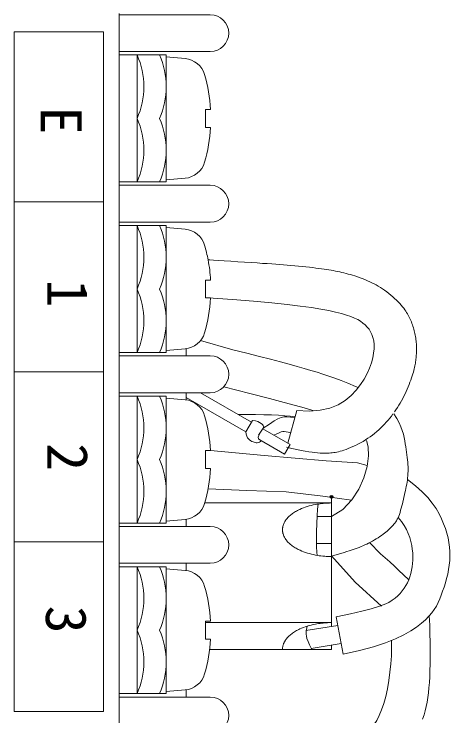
# Model space of a CAD drawing. Units: millimetres, scale not verified. Extents: x -62 to 63, y -56 to 57.
# Drawn here: x 23.43 to 27.33, y 13.45 to 19.73 of the extents above; entities that cross this region are included whole.
import ezdxf
from ezdxf.enums import TextEntityAlignment as Align

# ---------------------------------------------------------------- set-up
doc = ezdxf.new("R2010")
doc.units = ezdxf.units.MM
doc.header["$LTSCALE"] = 0.125
doc.header["$PDMODE"] = 32
doc.header["$PDSIZE"] = 0.025
doc.layers.add('0-1_Defpoints', color=7, linetype='Continuous')
doc.layers.add('0-6_SUNPO', color=7, linetype='Continuous')
doc.layers.add('0-2_GAIKEI', color=1, linetype='Continuous', lineweight=18)
doc.styles.add('ＭＳ ゴシック', font='')
doc.styles.get('ＭＳ ゴシック').set_extended_font_data('MS Gothic')

# ---------------------------------------------------------------- blocks, each defined once
blk = doc.blocks.new('D1')
at = {"layer": '0-1_Defpoints'}
blk.add_point((90.7617, 76.9051), dxfattribs=at)

msp = doc.modelspace()

# ---------------------------------------------------------------- linework, layer by layer
at = {"layer": '0-2_GAIKEI', "color": 7}
for p, q in [((24.372, 19.7269), (24.372, 19.7389)), ((25.187, 19.7269), (24.372, 19.7269)), ((25.187, 19.3969), (24.372, 19.3969)), ((24.372, 19.3669), (24.372, 19.3969)), ((24.792, 19.3669), (24.372, 19.3669)), ((24.792, 19.3489), (24.792, 19.3669)), ((24.792, 19.3489), (24.9615, 19.3341)), ((25.1898, 18.8789), (25.145, 18.8789)), ((25.145, 18.8789), (25.145, 18.7189)), ((25.1898, 18.7189), (25.145, 18.7189)), ((24.792, 18.2309), (24.372, 18.2309)), ((24.372, 18.2009), (24.372, 18.2309)), ((24.792, 18.2489), (24.9615, 18.2638)), ((24.792, 18.2309), (24.792, 18.2489)), ((25.187, 18.2009), (24.372, 18.2009)), ((25.187, 17.8709), (24.372, 17.8709)), ((24.372, 17.8409), (24.372, 17.8709)), ((24.792, 17.8409), (24.372, 17.8409)), ((24.792, 17.8229), (24.792, 17.8409)), ((24.792, 17.8229), (24.9615, 17.8081)), ((27.2754, 15.1727), (27.2911, 15.1294)), ((27.2907, 14.6434), (27.2789, 14.6054))]:
    msp.add_line(p, q, dxfattribs=at)
at = {"layer": '0-2_GAIKEI'}
for p, q in [((24.372, 19.3969), (24.372, 19.7269)), ((24.2308, 19.5726), (23.4308, 19.5726)), ((23.4308, 19.5726), (23.4308, 13.4926)), ((24.2308, 19.5726), (24.2308, 13.4926)), ((24.372, 18.2309), (24.372, 19.3669)), ((24.532, 18.2309), (24.532, 19.3669)), ((24.792, 18.2489), (24.792, 19.3489)), ((24.372, 17.8709), (24.372, 18.2009)), ((24.2308, 18.0526), (23.4308, 18.0526)), ((24.372, 12.1269), (24.372, 17.8409)), ((24.532, 16.7049), (24.532, 17.8409)), ((24.792, 16.7049), (24.792, 17.8229)), ((25.1898, 17.1929), (25.145, 17.1929)), ((25.3852, 17.178), (25.1668, 17.1929)), ((25.3881, 16.7289), (25.0994, 16.811)), ((24.792, 16.7049), (24.372, 16.7049)), ((24.792, 16.7229), (24.9615, 16.7378)), ((24.972, 16.6749), (24.972, 16.739)), ((25.187, 16.6749), (24.372, 16.6749)), ((24.2308, 16.5326), (23.4308, 16.5326)), ((25.187, 16.3449), (24.372, 16.3449)), ((24.972, 16.2812), (24.972, 16.3449)), ((25.1002, 16.3449), (25.556, 16.0818)), ((24.792, 16.3149), (24.372, 16.3149)), ((24.532, 15.1789), (24.532, 16.3149)), ((24.792, 15.1789), (24.792, 16.3149)), ((24.792, 16.2969), (24.9615, 16.2821)), ((24.972, 16.3035), (25.5058, 15.9953)), ((25.9607, 16.1852), (25.882, 15.8935)), ((25.5058, 15.9953), (25.5662, 16.0961)), ((25.6192, 15.9645), (25.6667, 16.0365)), ((25.6298, 15.9237), (25.8507, 15.7961)), ((25.6755, 15.8975), (25.6753, 15.8974)), ((25.1898, 15.6669), (25.145, 15.6669)), ((26.272, 14.2531), (26.272, 15.4141)), ((25.1372, 15.3589), (26.272, 15.3589)), ((26.1703, 15.3517), (26.1878, 15.3537)), ((24.792, 15.1969), (24.9615, 15.2118)), ((24.972, 15.1489), (24.972, 15.213)), ((26.272, 15.2377), (26.1428, 15.2377)), ((24.792, 15.1789), (24.372, 15.1789)), ((25.187, 15.1489), (24.372, 15.1489)), ((25.8363, 15.1476), (25.8381, 15.1548)), ((24.2308, 15.0126), (23.4308, 15.0126)), ((26.272, 14.9977), (26.138, 14.9977)), ((26.7091, 14.9049), (26.6128, 15.0051)), ((26.4841, 14.65), (26.272, 14.8849)), ((25.187, 14.8189), (24.372, 14.8189)), ((24.792, 14.7889), (24.372, 14.7889)), ((24.532, 13.6529), (24.532, 14.7889)), ((24.792, 13.6529), (24.792, 14.7889)), ((24.792, 14.7709), (24.9615, 14.7561)), ((24.972, 14.7549), (24.972, 14.8189)), ((26.7177, 14.4345), (26.4841, 14.65)), ((26.3144, 14.3406), (26.3755, 14.0062)), ((25.145, 14.3009), (25.145, 14.1409)), ((25.1898, 14.3009), (25.145, 14.3009)), ((25.145, 14.2889), (26.272, 14.2889)), ((26.3287, 14.2621), (26.0431, 14.2165)), ((26.1703, 14.2817), (26.1878, 14.2837)), ((25.1898, 14.1409), (25.145, 14.1409)), ((26.3576, 14.1006), (26.0889, 14.0577)), ((26.272, 14.0489), (26.272, 14.087)), ((25.1814, 14.0489), (26.272, 14.0489)), ((24.792, 13.6529), (24.372, 13.6529)), ((24.792, 13.6709), (24.9615, 13.6858)), ((24.972, 13.6229), (24.972, 13.6867)), ((25.187, 13.6229), (24.372, 13.6229)), ((24.2308, 13.4926), (23.4308, 13.4926))]:
    msp.add_line(p, q, dxfattribs=at)
at = {"layer": '0-2_GAIKEI', "color": 7}
for points in [[(25.7367, 17.497), (25.6972, 17.4997), (25.6541, 17.5026), (25.6064, 17.5058), (25.5533, 17.5092), (25.4946, 17.513), (25.4327, 17.5169), (25.3707, 17.5208), (25.3117, 17.5245), (25.2588, 17.5278), (25.2151, 17.5306), (25.1837, 17.5325), (25.1676, 17.5335)], [(26.6716, 17.3091), (26.6525, 17.3193), (26.6333, 17.329), (26.6141, 17.3382), (26.5949, 17.3469), (26.5757, 17.3551), (26.5565, 17.3629), (26.5372, 17.3703), (26.518, 17.3772), (26.4987, 17.3839), (26.4795, 17.3901), (26.4602, 17.3961), (26.441, 17.4017), (26.4218, 17.407), (26.4026, 17.4121), (26.3834, 17.4169), (26.3643, 17.4215), (26.3451, 17.4259), (26.326, 17.43), (26.3069, 17.4339), (26.2878, 17.4376), (26.2685, 17.4412), (26.2486, 17.4446), (26.228, 17.448), (26.2063, 17.4512), (26.1834, 17.4544), (26.1588, 17.4577), (26.1325, 17.4609), (26.1041, 17.4642), (26.0739, 17.4675), (26.0423, 17.4708), (26.0096, 17.4741), (25.9762, 17.4773), (25.9423, 17.4804), (25.9084, 17.4835), (25.8747, 17.4864), (25.8414, 17.4891), (25.8079, 17.4917), (25.7733, 17.4944), (25.7367, 17.497)], [(27.0302, 16.7945), (27.0289, 16.8075), (27.0274, 16.8206), (27.0256, 16.8338), (27.0235, 16.847), (27.0212, 16.8603), (27.0185, 16.8736), (27.0156, 16.8869), (27.0123, 16.9001), (27.0088, 16.9133), (27.0049, 16.9265), (27.0008, 16.9396), (26.9964, 16.9526), (26.9916, 16.9655), (26.9866, 16.9783), (26.9813, 16.9909), (26.9758, 17.0034), (26.97, 17.0157), (26.9639, 17.0279), (26.9576, 17.0398), (26.9508, 17.0517), (26.9436, 17.0637), (26.9357, 17.0757), (26.9271, 17.0881), (26.9175, 17.1008), (26.9068, 17.114), (26.895, 17.1278), (26.882, 17.1423), (26.8677, 17.1573), (26.8524, 17.1727), (26.8363, 17.1882), (26.8193, 17.2037), (26.8018, 17.219), (26.7838, 17.2339), (26.7655, 17.2482), (26.747, 17.2617), (26.7283, 17.2746), (26.7095, 17.2867), (26.6906, 17.2982), (26.6716, 17.3091)], [(26.8355, 16.1741), (26.8488, 16.1933), (26.8617, 16.2127), (26.8742, 16.2323), (26.8862, 16.2522), (26.8977, 16.2723), (26.9089, 16.2926), (26.9195, 16.3131), (26.9298, 16.3338), (26.9396, 16.3547), (26.949, 16.3758), (26.9578, 16.3969), (26.9662, 16.4179), (26.9741, 16.4385), (26.9814, 16.4585), (26.9881, 16.4779), (26.9942, 16.4963), (26.9996, 16.5136), (27.0044, 16.5297), (27.0085, 16.5447), (27.0122, 16.5587), (27.0153, 16.572), (27.018, 16.5847), (27.0203, 16.5969), (27.0224, 16.6089), (27.0242, 16.6207), (27.0259, 16.6326), (27.0274, 16.6446), (27.0287, 16.6567), (27.0298, 16.6688), (27.0308, 16.681), (27.0316, 16.6933), (27.0322, 16.7056), (27.0326, 16.7181), (27.0327, 16.7306), (27.0327, 16.7432), (27.0324, 16.7559), (27.0319, 16.7687), (27.0312, 16.7816), (27.0302, 16.7945)], [(26.9505, 15.5642), (26.9527, 15.5833), (26.9545, 15.6027), (26.9557, 15.6222), (26.9565, 15.642), (26.9567, 15.662), (26.9564, 15.6822), (26.9555, 15.7027), (26.9541, 15.7236), (26.9521, 15.7448), (26.9497, 15.7665), (26.9468, 15.789), (26.9436, 15.8122), (26.9399, 15.8363), (26.936, 15.8614), (26.9318, 15.8877), (26.9273, 15.9153), (26.9219, 15.9443), (26.9148, 15.9748), (26.9052, 16.007), (26.8926, 16.041), (26.8761, 16.0771), (26.8551, 16.1151), (26.8287, 16.1555)], [(26.9509, 15.5679), (27.0223, 15.5127), (27.0824, 15.4595), (27.1324, 15.4079), (27.1736, 15.358), (27.2073, 15.3096), (27.2347, 15.2627), (27.257, 15.217), (27.2754, 15.1727)], [(27.2911, 15.1294), (27.3041, 15.0872), (27.3147, 15.0456), (27.3227, 15.0047), (27.3282, 14.9643), (27.3312, 14.924), (27.3318, 14.8839), (27.3299, 14.8436), (27.3258, 14.8031), (27.3195, 14.7626), (27.3113, 14.7223), (27.3017, 14.6825), (27.2907, 14.6434)], [(27.2789, 14.6054), (27.2663, 14.5687), (27.2533, 14.5335), (27.24, 14.5), (27.2258, 14.4679), (27.2099, 14.4368), (27.1915, 14.4063), (27.1697, 14.376), (27.1471, 14.3495)], [(27.0875, 13.4244), (27.0998, 13.4621), (27.1105, 13.5), (27.1197, 13.5384), (27.1275, 13.5779), (27.134, 13.6187), (27.1394, 13.6614), (27.1438, 13.7064), (27.1474, 13.754), (27.1502, 13.8047), (27.1523, 13.8589), (27.1538, 13.9167), (27.1546, 13.9784), (27.1547, 14.0441), (27.154, 14.1139), (27.1526, 14.1879), (27.1503, 14.2664), (27.1471, 14.3495)]]:
    msp.add_lwpolyline(points, dxfattribs=at)
at = {"layer": '0-2_GAIKEI'}
for points in [[(25.1898, 17.3529), (25.145, 17.3529), (25.145, 17.1929)], [(25.9607, 16.1852), (26.073, 16.1795), (26.1713, 16.1878), (26.2569, 16.208), (26.3307, 16.2382), (26.3941, 16.2764), (26.448, 16.3204), (26.4937, 16.3683), (26.5322, 16.418), (26.5646, 16.4678), (26.5913, 16.517), (26.6128, 16.5652), (26.6292, 16.6119), (26.641, 16.6567), (26.6486, 16.6993), (26.6522, 16.7391), (26.6523, 16.7758), (26.6491, 16.809), (26.6428, 16.839), (26.6338, 16.866), (26.6221, 16.8904), (26.608, 16.9125), (26.5916, 16.9326), (26.5733, 16.951), (26.5531, 16.968), (26.5311, 16.9839), (26.5065, 16.999), (26.4783, 17.0133), (26.4454, 17.027), (26.4069, 17.0404), (26.3617, 17.0535), (26.3089, 17.0665), (26.2474, 17.0796), (26.1759, 17.093), (26.0919, 17.1065), (25.9925, 17.1204), (25.875, 17.1344), (25.7365, 17.1487), (25.5742, 17.1633), (25.3852, 17.178)], [(26.5109, 16.3905), (26.4868, 16.4012), (26.4193, 16.4299), (26.3581, 16.4545), (26.3015, 16.4758), (26.2478, 16.4946), (26.1954, 16.5119), (26.1425, 16.5282), (26.0875, 16.5446), (26.0285, 16.5617), (25.9643, 16.5798), (25.8933, 16.5994), (25.8142, 16.6206), (25.7256, 16.6439), (25.6259, 16.6695), (25.5139, 16.6977), (25.3881, 16.7289)], [(26.1126, 16.1828), (26.0945, 16.1886), (26.0276, 16.2086), (25.9496, 16.2306), (25.8496, 16.2575), (25.7166, 16.2925), (25.5399, 16.3384), (25.3085, 16.3983)], [(25.4377, 16.1501), (25.5166, 16.1503), (25.5929, 16.1498), (25.6655, 16.1485), (25.7337, 16.1464), (25.7966, 16.1436), (25.8533, 16.1398), (25.9028, 16.1352), (25.9445, 16.1296)], [(26.7121, 16.0303), (26.7292, 16.0472), (26.7459, 16.0644), (26.762, 16.082), (26.7777, 16.0999), (26.7928, 16.118), (26.8075, 16.1364), (26.8218, 16.1551)], [(25.5662, 16.0961), (25.5906, 16.0925), (25.6114, 16.0868), (25.6285, 16.0794), (25.6423, 16.071), (25.6528, 16.062), (25.6601, 16.0531), (25.6644, 16.0448), (25.6658, 16.0376)], [(25.9429, 16.1192), (25.9041, 16.1256), (25.8729, 16.129), (25.846, 16.1284), (25.8202, 16.1228), (25.7921, 16.1111), (25.7584, 16.0922), (25.7159, 16.065), (25.6611, 16.0286)], [(25.6574, 16.0233), (25.9007, 15.8827), (25.8507, 15.7961)], [(25.8697, 15.8576), (25.917, 15.846), (25.9602, 15.8363), (25.9996, 15.8282), (26.0354, 15.8217), (26.0679, 15.8166), (26.0973, 15.8126), (26.1238, 15.8096), (26.1476, 15.8073), (26.1691, 15.8057), (26.1884, 15.8046), (26.2059, 15.804), (26.222, 15.804), (26.2369, 15.8043), (26.251, 15.8051), (26.2646, 15.8062), (26.278, 15.8077), (26.2914, 15.8094), (26.3052, 15.8115), (26.3194, 15.8142), (26.3341, 15.8174), (26.3496, 15.8212), (26.3659, 15.8259), (26.3832, 15.8315), (26.4018, 15.838), (26.4215, 15.8455), (26.4423, 15.8541), (26.464, 15.8637), (26.4862, 15.8741), (26.5087, 15.8853), (26.5313, 15.8973), (26.5537, 15.91), (26.5757, 15.9233), (26.5971, 15.9371), (26.6178, 15.9515), (26.6378, 15.9664), (26.6573, 15.9817), (26.6761, 15.9975), (26.6944, 16.0137), (26.7121, 16.0303)], [(25.5058, 15.9953), (25.5087, 15.9744), (25.5138, 15.957), (25.5208, 15.9428), (25.5292, 15.9313), (25.5387, 15.9222), (25.5488, 15.915), (25.5593, 15.9095), (25.5696, 15.9052), (25.5796, 15.9017), (25.5892, 15.8993), (25.5986, 15.898), (25.6078, 15.8981), (25.617, 15.8995), (25.6264, 15.9027), (25.636, 15.9076), (25.6459, 15.9144)], [(25.63, 15.9828), (25.6153, 15.9477), (25.6192, 15.9338), (25.6298, 15.9237)], [(25.9067, 15.9851), (25.8834, 15.9914), (25.8649, 15.9957), (25.8494, 15.9977), (25.8353, 15.9972), (25.8206, 15.9939), (25.8038, 15.9877), (25.783, 15.9783), (25.7564, 15.9654)], [(26.272, 15.2377), (26.372, 15.3018), (26.453, 15.3856), (26.5157, 15.4821), (26.561, 15.5845), (26.5896, 15.6862), (26.6025, 15.7801), (26.6002, 15.8596), (26.5837, 15.9178)], [(25.1898, 15.8269), (25.145, 15.8269), (25.145, 15.6669)], [(25.1898, 15.8269), (25.6687, 15.7849), (26.2235, 15.735), (26.5053, 15.7174), (26.5908, 15.6944)], [(26.8851, 15.2746), (26.8906, 15.293), (26.8958, 15.3123), (26.9009, 15.3322), (26.9058, 15.3523), (26.9292, 15.4509), (26.9335, 15.4698), (26.9375, 15.4887), (26.9413, 15.5075), (26.9448, 15.5263), (26.9479, 15.5451), (26.9505, 15.5642)], [(25.1675, 15.4861), (25.5131, 15.471), (25.8654, 15.4593), (26.1941, 15.4182), (26.4512, 15.3838)], [(26.1703, 15.3517), (26.1548, 15.3495), (26.1406, 15.3473), (26.1274, 15.345), (26.1085, 15.3411), (26.09, 15.3368), (26.0719, 15.332), (26.0543, 15.3268), (26.037, 15.3211), (26.0203, 15.315), (26.0041, 15.3085), (25.9885, 15.3016), (25.9784, 15.2968), (25.9685, 15.2919), (25.959, 15.2867), (25.9497, 15.2814), (25.9408, 15.276), (25.9322, 15.2704), (25.9238, 15.2647), (25.9158, 15.2588), (25.9082, 15.2528), (25.9008, 15.2467), (25.8939, 15.2404), (25.8872, 15.2341), (25.881, 15.2276), (25.8751, 15.2211), (25.8695, 15.2144), (25.8644, 15.2076), (25.8596, 15.2008), (25.8552, 15.1939), (25.8512, 15.1869), (25.8476, 15.1799), (25.8444, 15.1728), (25.8416, 15.1656), (25.8392, 15.1584), (25.8371, 15.1512)], [(26.1526, 15.3473), (26.1473, 15.3036), (26.1431, 15.2441), (26.1401, 15.1747), (26.1383, 15.1015), (26.1377, 15.0304), (26.1383, 14.9674), (26.1402, 14.9185), (26.1435, 14.8898)], [(26.272, 15.3589), (26.2532, 15.3582), (26.2366, 15.3574), (26.222, 15.3566), (26.2092, 15.3557), (26.1979, 15.3547), (26.1878, 15.3537)], [(26.272, 14.8831), (26.3855, 14.917), (26.4078, 14.9238), (26.4284, 14.9303), (26.4477, 14.9365), (26.4662, 14.9427), (26.4841, 14.9489), (26.5017, 14.9551), (26.5189, 14.9616), (26.5359, 14.9684), (26.5527, 14.9754), (26.5696, 14.9829), (26.5864, 14.9908), (26.6034, 14.9992), (26.6207, 15.0083), (26.6379, 15.0178), (26.6551, 15.0276), (26.672, 15.0378), (26.6884, 15.048), (26.7042, 15.0582), (26.7192, 15.0684), (26.7333, 15.0783), (26.7462, 15.0878), (26.7581, 15.0971), (26.7691, 15.1061), (26.7794, 15.115), (26.7889, 15.1238), (26.7979, 15.1325), (26.8066, 15.1413), (26.8149, 15.1501), (26.823, 15.1592), (26.8309, 15.1685), (26.8387, 15.1784), (26.8461, 15.1889), (26.8534, 15.2002), (26.8603, 15.2126), (26.867, 15.2261), (26.8733, 15.2409), (26.8794, 15.2571), (26.8851, 15.2746)], [(26.3144, 14.3406), (26.4411, 14.3665), (26.5444, 14.3899), (26.6273, 14.4114), (26.6929, 14.4314), (26.744, 14.4505), (26.7838, 14.4692), (26.8153, 14.4879), (26.8414, 14.5073), (26.8649, 14.5277), (26.8861, 14.5492), (26.9052, 14.5717), (26.9224, 14.5953), (26.9376, 14.6198), (26.9511, 14.6453), (26.9628, 14.6718), (26.9729, 14.6991), (26.9815, 14.7273), (26.9885, 14.7564), (26.9939, 14.7862), (26.9976, 14.8168), (26.9997, 14.8482), (26.9999, 14.8802), (26.9984, 14.9128), (26.995, 14.946), (26.9897, 14.9798), (26.9821, 15.0141), (26.9719, 15.0489), (26.9587, 15.0842), (26.9421, 15.12), (26.9218, 15.1562), (26.8974, 15.1928), (26.8686, 15.2298)], [(25.8363, 15.1476), (25.8355, 15.144), (25.8349, 15.1403), (25.8343, 15.1367), (25.8339, 15.133), (25.8336, 15.1294), (25.8333, 15.1257), (25.8332, 15.1221), (25.8331, 15.1184), (25.8332, 15.1148), (25.8334, 15.1111), (25.8336, 15.1074), (25.834, 15.1038), (25.8345, 15.1001), (25.8351, 15.0965), (25.8357, 15.0929), (25.8365, 15.0892), (25.8374, 15.0856), (25.8384, 15.082), (25.8407, 15.0748), (25.8433, 15.0676), (25.8464, 15.0605), (25.8499, 15.0534), (25.8537, 15.0464), (25.858, 15.0395), (25.8626, 15.0326), (25.8677, 15.0259), (25.8731, 15.0192), (25.8788, 15.0126), (25.885, 15.0061), (25.8915, 14.9997), (25.8983, 14.9934), (25.9055, 14.9872), (25.9131, 14.9812), (25.9209, 14.9753), (25.9291, 14.9695), (25.9377, 14.9638), (25.9465, 14.9583), (25.9557, 14.953), (25.9651, 14.9478)], [(25.9651, 14.9478), (25.9748, 14.9428), (25.9899, 14.9355), (26.0056, 14.9287), (26.0219, 14.9222), (26.0386, 14.9162), (26.0559, 14.9106), (26.0736, 14.9054), (26.0918, 14.9006), (26.1103, 14.8964), (26.1291, 14.8926), (26.1485, 14.8892), (26.1623, 14.8872), (26.1772, 14.8853), (26.1937, 14.8835), (26.2122, 14.8819), (26.2225, 14.8811), (26.2335, 14.8804), (26.2454, 14.8798), (26.2582, 14.8793), (26.272, 14.8789)], [(26.9623, 14.6707), (26.9173, 14.7151), (26.8757, 14.7547), (26.834, 14.7933), (26.7924, 14.831), (26.7507, 14.8681), (26.7091, 14.9049)], [(27.1438, 14.3455), (27.1129, 14.3144), (27.0763, 14.2822), (27.033, 14.2488), (26.9811, 14.2142), (26.9186, 14.1791), (26.8434, 14.1436), (26.7535, 14.1082), (26.647, 14.0732), (26.5216, 14.0391), (26.3755, 14.0062)], [(26.1703, 14.2817), (26.1548, 14.2795), (26.1406, 14.2773), (26.1274, 14.275), (26.1085, 14.2711), (26.09, 14.2668), (26.0719, 14.262), (26.0543, 14.2568), (26.037, 14.2511), (26.0203, 14.245), (26.0041, 14.2385), (25.9885, 14.2316), (25.9784, 14.2268), (25.9685, 14.2219), (25.959, 14.2167), (25.9497, 14.2114), (25.9408, 14.206), (25.9322, 14.2004), (25.9238, 14.1947), (25.9158, 14.1888), (25.9082, 14.1828), (25.9008, 14.1767), (25.8939, 14.1704), (25.8872, 14.1641), (25.881, 14.1576), (25.8751, 14.1511), (25.8695, 14.1444), (25.8644, 14.1376), (25.8596, 14.1308), (25.8552, 14.1239), (25.8531, 14.1203), (25.8511, 14.1166), (25.8492, 14.1128), (25.8473, 14.1089), (25.8454, 14.1047), (25.8436, 14.1004), (25.8419, 14.0958), (25.8402, 14.0908), (25.8385, 14.0855), (25.837, 14.0796)], [(26.0528, 14.2566), (26.0478, 14.2279), (26.0448, 14.2049), (26.0442, 14.185), (26.0465, 14.166), (26.0522, 14.1453), (26.0619, 14.1205), (26.076, 14.0892), (26.0951, 14.0489)], [(26.272, 14.2889), (26.2532, 14.2882), (26.2366, 14.2874), (26.222, 14.2866), (26.2092, 14.2857), (26.1979, 14.2847), (26.1878, 14.2837)], [(26.3598, 13.1395), (26.4008, 13.1592), (26.4385, 13.1801), (26.4735, 13.2021), (26.5063, 13.2255), (26.5376, 13.2505), (26.5677, 13.2771), (26.5968, 13.3061), (26.6246, 13.338), (26.651, 13.3735), (26.6759, 13.4134), (26.6991, 13.4582), (26.7204, 13.5086), (26.7398, 13.5653), (26.7571, 13.6286), (26.7721, 13.6972), (26.7848, 13.7695), (26.795, 13.8439), (26.8027, 13.9188), (26.8076, 13.9925), (26.8098, 14.0635), (26.8091, 14.13)], [(25.837, 14.0796), (25.8355, 14.0731), (25.8342, 14.0659), (25.833, 14.0579), (25.832, 14.0489)]]:
    msp.add_lwpolyline(points, dxfattribs=at)
at = {"layer": '0-2_GAIKEI', "color": 7}
for centre, radius, start, end in [((25.187, 19.5619), 0.165, 270, 90), ((24.9441, 19.1349), 0.2, 16.25703, 85), ((23.792, 18.7989), 1.4, 3.27583, 16.25703), ((23.792, 18.7989), 1.4, 343.74297, 356.72417), ((24.9441, 18.463), 0.2, 275, 343.74297), ((25.187, 18.0359), 0.165, 270, 90), ((24.9441, 17.6089), 0.2, 16.25703, 85), ((23.792, 17.2729), 1.4, 10.72826, 16.25703)]:
    msp.add_arc(centre, radius, start, end, dxfattribs=at)
at = {"layer": '0-2_GAIKEI'}
for centre, radius, start, end in [((23.8899, 19.0829), 0.7021, 336.14136, 23.85864), ((24.0899, 19.0829), 0.7021, 336.14136, 23.85864), ((23.8899, 18.5149), 0.7021, 336.14136, 23.85864), ((24.0899, 18.5149), 0.7021, 336.14136, 23.85864), ((23.8899, 17.5569), 0.7021, 336.14136, 23.85864), ((24.0899, 17.5569), 0.7021, 336.14136, 23.85864), ((23.792, 17.2729), 1.4, 3.27583, 10.72826), ((23.8899, 16.9889), 0.7021, 336.14136, 23.85864), ((24.0899, 16.9889), 0.7021, 336.14136, 23.85864), ((23.792, 17.2729), 1.4, 343.74297, 356.72417), ((24.9441, 16.937), 0.2, 275, 343.74297), ((25.187, 16.5099), 0.165, 270, 90), ((23.8899, 16.0309), 0.7021, 336.14136, 23.85864), ((24.0899, 16.0309), 0.7021, 336.14136, 23.85864), ((24.9441, 16.0829), 0.2, 16.25703, 85), ((23.792, 15.7469), 1.4, 3.27583, 16.25703), ((23.8899, 15.4629), 0.7021, 336.14136, 23.85864), ((24.0899, 15.4629), 0.7021, 336.14136, 23.85864), ((23.792, 15.7469), 1.4, 343.74297, 356.72417), ((24.9441, 15.411), 0.2, 275, 343.74297), ((25.187, 14.9839), 0.165, 270, 90), ((23.8899, 14.5049), 0.7021, 336.14136, 23.85864), ((24.0899, 14.5049), 0.7021, 336.14136, 23.85864), ((24.9441, 14.5569), 0.2, 16.25703, 85), ((23.792, 14.2209), 1.4, 3.27583, 16.25703), ((23.8899, 13.9369), 0.7021, 336.14136, 23.85864), ((24.0899, 13.9369), 0.7021, 336.14136, 23.85864), ((23.792, 14.2209), 1.4, 343.74297, 356.72417), ((24.9441, 13.885), 0.2, 275, 343.74297), ((25.187, 13.4579), 0.165, 270, 90)]:
    msp.add_arc(centre, radius, start, end, dxfattribs=at)

# ---------------------------------------------------------------- block references
at = {"layer": '0-6_SUNPO'}
msp.add_blockref('D1', (-64.4897, -61.491), dxfattribs=at)

# ---------------------------------------------------------------- texts
at = {"layer": '0-2_GAIKEI', "color": 7, "style": 'ＭＳ ゴシック'}
for s, p in [('E', (23.5598, 18.9052)), ('1', (23.6175, 17.3592)), ('2', (23.6175, 15.894)), ('3', (23.606, 14.4403))]:
    msp.add_text(s, height=0.3666, rotation=270, dxfattribs=at).set_placement(p, align=Align.BOTTOM_LEFT)

doc.saveas('drawing.dxf')
